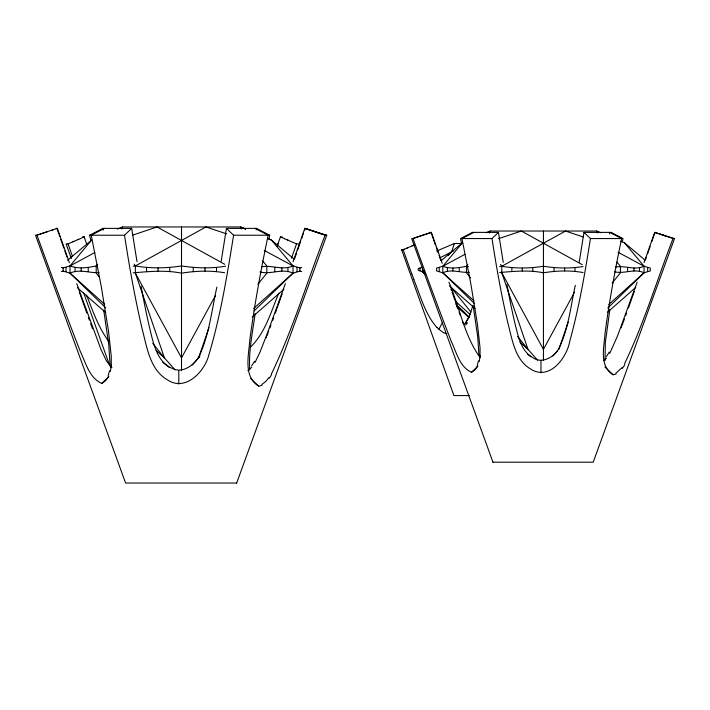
<?xml version="1.0" encoding="UTF-8"?>
<svg xmlns="http://www.w3.org/2000/svg" width="710" height="710" viewBox="0 0 710 710"><rect width="100%" height="100%" fill="white"/><g stroke="black" fill="none" stroke-linecap="round" stroke-linejoin="round"><path stroke-width="1.06" d="M110.032 363.99L108.728 344.412L103.704 310.084M478.922 354.752L477.75 337.081L473.091 305.282M221.174 261.342L226.437 228.38L256.567 228.38L269.685 235.232L268.957 238.782M579.227 262.123L583.975 232.383L611.159 232.383L623.007 238.56L622.351 241.764M226.437 228.38L233.599 235.232C227.147 275.258 220.641 315.488 209.006 354.388C205.021 371.392 185.47 392.133 167.329 379.814C149.908 369.582 147.085 347.554 142.311 329.671C134.998 298.466 129.389 266.898 124.516 235.232L131.678 228.38L137.003 261.662M255.147 313.731C252.636 332.307 248.509 350.962 249.725 369.795M583.975 232.383L590.436 238.56C585.013 273.155 578.996 307.741 569.713 341.537C566.651 358.142 549.212 381.066 530.636 369.031C515.043 359.908 512.434 340.241 508.165 324.239C501.509 295.937 496.423 267.288 492.003 238.56L498.455 232.383L503.266 262.407M609.881 309.4L605.319 342.726L605.053 360.662M609.473 233.865L609.739 232.383L621.632 238.56C615.1 269.915 609.251 301.43 605.053 333.194C604.157 346.604 598.991 366.076 612.881 374.605L604.929 366.964M256.292 229.854L256.567 228.38M216.852 287.08C211.811 310.181 209.246 334.374 199.244 356.021C194.504 364.851 182.914 373.602 172.77 368.632C159.333 363.502 154.7 348.397 151.514 335.715C147.431 319.367 144.121 302.842 141.112 286.272M575.322 285.349C570.512 306.72 568.568 329.404 558.513 349.142C553.409 357.556 541.481 364.203 532.518 357.458C520.732 350.669 518.211 335.936 515.052 323.849C511.963 310.856 509.354 297.756 506.976 284.621M110.387 371.543L111.239 365.614L111.266 356.234L108.488 330.966L101.281 286.645L91.226 235.232L104.423 228.38M479.25 361.576L480.013 356.225L480.04 347.758L477.528 324.958L471.032 284.958L461.953 238.56L473.863 232.383M472.487 306.853L469.399 316.127L466.337 321.674M121.729 228.975L122.413 226.96L240.61 226.96L245.58 229.073L240.61 226.96L241.293 228.975M461.793 243.503L454.4 243.503L451.693 251.5L448.196 255.644M489.438 233.004L490.104 231.034L596.764 231.034L600.74 232.729M192.188 365.1L198.596 357.893L208.997 327.558M558.85 349.382L568.186 322.109M277.503 245.225L280.432 236.918L282.189 236.918M277.157 246.272L278.258 243.131M298.511 243.903L296.54 243.903L291.49 258.218M293.044 261.83L304.794 228.38L326.742 235.232L236.67 483.04M301.732 238.338L302.682 235.614M302.984 234.753L303.587 233.031M294.508 258.955L296.576 253.062M297.623 250.062L300.738 241.178M644.085 262.567L654.691 232.383L674.491 238.56L593.205 462.192L492.935 462.192M653.857 235.844L655.082 232.383M651.922 241.364L652.783 238.906M653.058 238.134L653.599 236.572M645.408 259.966L646.331 257.339M647.582 253.754L649.162 249.237M649.481 248.349L650.103 246.556M304.439 230.608L305.229 228.38L323.13 234.406M285.349 283.636L268.096 331.295M279.776 300.676L280.814 297.783M281.151 296.815L282.181 293.94M637.136 282.243L617.505 336.016L609.739 353.438M631.802 298.484L633.045 295.005M633.356 294.144L634.278 291.535M277.024 308.371L278.063 305.486M278.4 304.528L279.438 301.635M629.628 304.563L630.249 302.833M630.56 301.963L631.492 299.354M275.311 313.145L276.678 309.329M628.394 308.007L629.317 305.433M272.596 320.654L273.607 317.858M625.634 315.648L626.548 313.128M326.742 235.232L325.127 235.232C307.128 281.391 292.999 329.316 271.406 373.966M674.491 238.56L673.036 238.56C656.865 280.246 643.97 323.423 624.552 363.76M269.951 327.922L270.936 325.224M622.084 325.384L622.954 323.006M623.247 322.207L624.427 318.959M268.495 331.889L268.664 331.437M621.632 326.591L621.188 327.807M267.173 335.484L267.342 335.031M267.67 334.126L268.007 333.23M266.676 336.833L266.339 337.729M278.746 293.239C270.963 311.796 265.354 332.83 250.426 347.163M267.963 331.65L260.162 351.787L254.988 362.526M468.387 318.231L464.171 324.647M574.532 292.192L543.434 349.382L501.801 272.8L501.801 266.259L500.594 264.457M215.449 295.564L181.512 357.893L135.379 273.173L135.379 265.93L134.181 264.147M107.645 378.093L105.08 381.155L101.787 383.409C89.274 377.915 85.768 362.881 80.39 351.636C65.258 313.083 51.164 274.14 37 235.232L35.5 235.232L125.599 483.04L236.687 483.04M476.774 367.487L474.457 370.247L471.484 372.288C459.512 366.857 456.486 352.213 451.294 341.404C438.008 307.315 425.521 272.933 413.016 238.56L411.667 238.56L492.98 462.192M269.161 377.436L265.647 381.563L261.848 384.465M442.614 322.26L438.886 329.245L443.572 332.786M622.013 367.594L615.934 373.238M198.596 357.893L199.971 356.18M257.863 284.293L266.827 273.173L266.827 265.93L262.611 260.925M612.126 283.13L620.425 272.8L620.425 266.259L616.919 262.088M61.379 267.421L63.128 267.918L70.006 265.93L91.661 240.042L67.459 260.339M473.943 300.783L442.809 272.8L436.597 270.927L436.597 268.052L442.809 266.259L462.352 242.864M467.846 264.59L466.443 266.259C458.722 267.901 450.397 269.17 442.809 266.259L442.809 272.8L474.333 303.436M105.737 307.829L70.006 273.173L70.006 265.93C78.419 269.152 87.641 267.75 96.196 265.93L97.607 264.262M251.837 367.114L247.914 370.718M552.975 356.003L557.385 351.042M606.482 358.071L603.828 360.511M466.159 322.873L465.609 323.423M466.239 322.837L465.689 323.387M254.118 310.909L293.017 273.173L299.895 271.096L301.643 271.611M607.804 308.025L644.059 272.8L650.271 270.927L650.271 268.052L644.059 266.259L618.091 252.236M101.787 383.409L108.843 376.628M471.484 372.288L477.857 366.165M253.603 308.53L293.017 273.173L293.017 265.93L271.424 240.069L267.395 238.356M608.825 304.466L644.059 272.8L644.059 266.259L624.578 242.882L620.558 241.169M607.565 312.187L635.778 287.39M252.29 316.988L283.92 289.236M441.229 260.588L462.29 242.882M499.654 266.561L501.801 266.259L565.497 231.034L583.141 236.962M133.232 266.223L135.379 265.93L205.962 226.96L226.543 233.856M70.006 265.93L94.945 252.485M439.996 257.801L453.761 250.799M442.809 266.259L464.935 254.313M90.8 240.761L89.664 235.232L102.826 228.38L131.678 228.38M71.319 258.484L66.083 243.903L68.053 243.903L78.712 239.279M403.866 249.45L404.629 249.112M401.656 249.778L403.156 249.778L414.365 244.914L413.566 245.243M72.882 241.782L73.84 241.356M77.692 239.687C81.481 238.569 85.005 235.614 84.463 237.77L86.62 243.929M412.066 245.891L412.812 245.562M406.874 248.145L407.611 247.817M486.128 232.72L490.104 231.034M117.443 229.073L122.413 226.96M436.632 251.056L454.4 243.503M424.917 273.891L422.45 271.681L418.252 270.412L418.252 268.478L422.45 267.262L422.45 271.681L424.828 273.989M51.954 230.058L57.324 228.38L69.376 262.673M36.592 235.232L37.807 234.824M39.05 234.406L44.171 232.685M45.467 232.241L53.623 229.632M37 235.232L47.171 231.806M412.652 238.56L424.189 234.682M413.016 238.56L431.014 232.383M424.544 234.682L431.361 232.383L442.232 263.33M132.371 235.241L157.061 226.96L224.768 264.315M498.544 238.702L521.371 231.034L582.227 264.661M442.809 272.8C451.391 268.646 460.71 273.039 469.416 272.276M61.379 271.611L63.128 271.096L70.006 273.173C79.396 268.682 89.602 273.226 99.125 272.649M422.45 271.681L424.509 271.042M261.946 266.756C272.143 264.954 282.935 270.679 293.017 265.93L299.895 267.918L301.643 267.421M615.472 267.102C624.862 265.158 634.775 270.643 644.059 266.259M293.017 273.173C282.305 267.91 270.829 274.912 259.993 271.957M644.059 272.8C634.465 268.078 624.188 274.3 614.478 271.744M133.232 272.853C149.171 271.469 165.545 269.924 181.512 273.173C195.747 270.856 210.355 270.315 224.608 272.746M499.654 272.489C514.102 271.38 528.95 269.8 543.434 272.8C556.525 270.652 569.961 270.235 583.052 272.525M501.801 266.259C515.558 268.637 529.66 268.478 543.434 266.259C556.534 268.318 569.952 268.708 583.052 266.525M135.379 265.93C150.626 268.558 166.255 268.389 181.512 265.93C196.093 268.22 211.03 268.637 225.62 266.197M56.117 228.38L57.324 228.38M430.269 232.383L431.361 232.383M498.455 232.383L472.425 232.383L460.55 238.56L461.571 243.548M89.664 235.232L124.516 235.232M233.599 235.232L269.685 235.232M82.422 236.918L84.419 236.971M461.953 238.56L492.003 238.56M590.436 238.56L621.632 238.56M469.31 395.585L453.93 395.585L401.647 249.778M468.422 266.596L466.443 266.259L466.443 272.8L470.597 277.965M654.691 232.383L665.439 235.871M660.327 234.282L673.036 238.56M324.363 234.824L325.579 235.232M325.127 235.232L304.794 228.38M267.448 238.383L271.424 240.069L293.904 258.937M280.406 236.918L284.506 238.675M284.479 238.675L296.54 243.903M287.479 239.98L288.473 240.406M254.988 228.38L268.167 235.232C260.925 269.977 254.446 304.901 249.796 340.099C248.793 354.956 243.077 376.531 258.476 385.983L250.639 378.457M264.244 250.417L293.017 265.93M83.576 237.149L84.463 237.77L84.357 237.122M162.519 362.011L169.424 367.505M527.495 354.059L530.849 356.739M624.578 242.882L644.795 259.887M111.94 367.576L106.598 361.106L101.042 349.604L76.76 283.636M456.628 306.605L469.061 317.521M77.443 287.772L105.737 312.604M449.43 285.926L475.15 308.539M519.827 342.016L528.018 349.382L537.559 360.147M455.35 301.2L470.153 314.486M70.006 273.173L104.494 304.111M156.218 350.518L164.427 357.893L175.104 369.91M480.084 357.512C464.109 335.466 459.592 307.013 448.906 282.243M455.829 304.066L469.337 317.175M437.032 327.621C424.997 314.148 420.48 295.848 413.788 279.474M517.643 336.478L528.018 349.382L501.801 272.8M450.894 287.177L471.005 312.151M99.648 277.45L96.196 273.173L96.196 265.93M152.712 343.338L164.427 357.893L135.379 273.173M109.091 341.803C98.548 327.94 92.895 311.131 86.531 295.111M462.521 321.435L463.63 324.461M91.856 327.07L92.469 328.739M90.605 323.636L91.546 326.209M411.756 273.927L403.156 249.778M459.095 311.965L460.257 315.178M88.377 317.468L89.345 320.13M455.563 302.132L456.45 304.608M456.752 305.433L457.923 308.717M83.638 292.857L109.784 365.765M85.457 309.338L86.762 312.977M84.144 305.673L85.129 308.424M453.202 295.502L454.977 300.472M81.854 299.247L82.511 301.084M82.83 301.998L83.816 304.759M450.859 288.899L451.445 290.55M452.03 292.192L452.909 294.668M80.549 295.573L81.526 298.324M79.254 291.925L80.221 294.659M431.289 233.173L431.849 234.744M72.296 255.964L68.053 243.903M56.933 228.38L57.554 230.129M432.133 235.56L433.286 238.853M433.579 239.687L434.476 242.234M434.777 243.095L435.381 244.826M57.856 231.007L58.806 233.705M59.134 234.628L59.782 236.474M60.776 239.305L61.779 242.172M62.116 243.139L63.82 248.003M436.304 247.444L438.15 252.742M439.082 255.387L440.919 260.65M64.85 250.941L66.9 256.807M596.764 231.034L597.438 233.004M102.826 228.38L103.119 230.049M84.392 237.69L84.375 237.433M647.671 267.599L647.671 271.397M639.479 267.599L639.479 271.397M633.986 268.052L633.986 270.927M627.604 267.599L627.604 271.397M575.002 267.599L575.002 271.397M564.628 268.052L564.628 270.927M554.048 267.599L554.048 271.397M543.434 231.034L543.434 360.245M540.976 360.671L540.976 372.892M532.819 267.599L532.819 271.397M522.24 268.052L522.24 270.927M511.866 267.599L511.866 271.397M459.263 267.599L459.263 271.397M452.891 268.052L452.891 270.927M447.389 267.599L447.389 271.397M439.206 267.599L439.206 271.397M420.009 268.176L420.009 270.732M299.895 267.918L299.895 271.096M297.011 267.421L297.011 271.611M287.949 267.421L287.949 271.611M281.852 267.918L281.852 271.096M274.788 267.421L274.788 271.611M216.488 267.421L216.488 271.611M204.995 267.918L204.995 271.096M193.28 267.421L193.28 271.611M181.512 226.96L181.512 370.709M178.787 370.54L178.787 384.092M169.743 267.421L169.743 271.611M158.028 267.918L158.028 271.096M146.535 267.421L146.535 271.611M88.235 267.421L88.235 271.611M81.18 267.918L81.18 271.096M75.082 267.421L75.082 271.611M66.012 267.421L66.012 271.611M63.128 267.918L63.128 271.096M254.499 361.248A26.172 10.694 -73.7 0 1 251.642 365.756M262.052 385.228A45.795 27.397 79.1 0 1 258.52 386.231M271.619 374.605A31.737 13.659 -74.4 0 1 269.276 378.119M111.275 364.647A43.408 26.518 66.5 0 1 111.097 367.602M108.657 375.936A32.296 16.481 78.2 0 1 107.565 377.933M109.535 370.673A30.983 16.596 75 0 1 108.151 375.253M609.189 352.045A23.705 9.691 -73.7 0 1 606.287 356.597M616.111 373.921A41.331 24.726 79.1 0 1 612.925 374.827M624.853 364.629A28.657 12.718 -75.1 0 1 622.164 368.508M480.049 355.355A39.165 23.927 66.5 0 1 479.933 357.494M477.688 365.535A29.146 14.875 78.2 0 1 476.703 367.336M478.478 360.786A27.956 14.972 75 0 1 477.226 364.922M413.894 279.42A273.35 52.008 69.9 0 1 411.871 273.882M438.922 329.129A33.272 21.407 86.7 0 1 437.085 327.488M446.794 333.727A21.007 14.342 86.8 0 1 443.617 332.564M467.437 322.855A36.68 29.705 73 0 1 465.618 325.082"/></g></svg>
